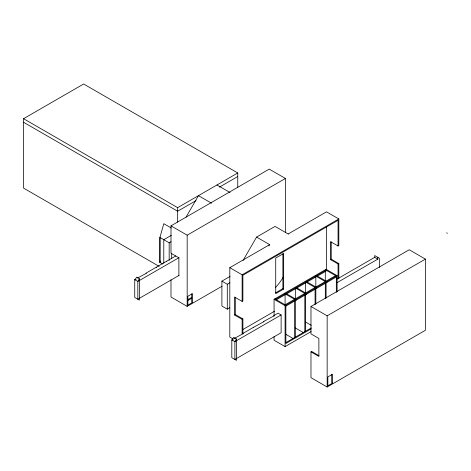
<?xml version="1.0" encoding="UTF-8"?>
<svg xmlns="http://www.w3.org/2000/svg" width="471" height="471" viewBox="0 0 471 471"><rect width="100%" height="100%" fill="white"/><g stroke="black" fill="none" stroke-linecap="round" stroke-linejoin="round"><path stroke-width="0.71" d="M177.655 222.188L177.655 207.67L23.55 118.698L23.55 188.094L159.186 266.403M162.683 263.972L159.934 262.388L160.317 261.005M139.357 278.755L139.357 300.109L134.735 297.442L134.735 279.644L136.125 279.203L135.042 279.821L136.584 277.154L139.357 278.755L137.82 281.423L137.82 299.22L179.015 275.435M186.051 217.149L198.456 195.659L211.544 203.207M243.071 260.475L256.571 237.09L275.064 226.41L288.305 234.052M268.923 245.903L269.653 244.637L256.571 237.09M232.115 340.038L233.657 337.371L236.43 338.973L236.43 360.327L231.809 357.66L231.809 339.862L233.198 339.42M236.43 338.973L234.894 341.64L234.894 359.438L281.122 332.744L281.122 314.952L278.043 313.174L273.881 315.576L274.187 315.753L263.63 321.487L263.943 321.669L253.386 327.404L253.692 327.586L252.998 327.628L243.136 333.321L243.442 333.503L234.122 338.525M23.55 118.698L83.65 83.997L237.755 172.969L237.755 187.552M177.655 207.67L237.755 172.969M196.001 200.634L177.655 211.226L23.55 122.254M219.409 187.122L237.755 176.525M178.892 275.776L178.892 257.808L170.991 253.245L170.991 225.839L269.229 169.118L285.414 178.462L285.414 232.762M171.35 235.329L163.784 239.698L163.784 263.142M171.297 228.023L163.784 223.684L159.934 237.472L169.177 242.812L171.067 241.717M170.991 225.839L187.17 235.182L285.414 178.462M137.662 277.955L146.369 273.286L146.063 273.103L155.925 267.41L156.619 267.369L156.313 267.192L166.175 261.493L166.869 261.452L166.557 261.275L175.807 255.936M179.015 257.643L137.82 281.423L134.735 279.644M232.88 338.849L229.801 337.071L229.801 267.669L269.653 244.637M288.164 233.975L326.497 211.844L338.826 218.956L338.826 245.562L338.054 246.009L330.465 241.623L330.465 259.598L338.054 263.978L338.826 263.536L338.826 278.867M187.953 299.591L191.762 297.395M187.829 300.551L191.644 298.349M229.813 307.698L227.293 309.153L221.9 306.038L221.9 281.128L230.095 276.395M192.486 302.488L187.864 305.161L187.864 296.259L192.486 293.592L192.486 302.488L191.715 302.046L191.715 293.833M170.991 279.815L170.991 297.018L187.17 306.362L222.029 286.233M229.801 267.669L242.129 274.787L338.826 218.956M221.9 281.128L227.293 284.243L229.813 282.788M242.895 333.427L242.895 318.92L242.129 319.362L234.534 314.981L234.534 297.007L242.129 301.393L242.895 300.945L242.895 275.235L338.054 220.293L338.054 246.009M234.534 314.981L235.306 314.54L242.895 318.92M330.465 259.598L331.237 259.15L338.826 263.536M275.559 292.856L282.888 288.623L283.66 289.07L283.66 253.48L275.723 258.061L275.723 293.651L283.66 289.07M274.075 316.123L274.075 299.315L326.085 269.288L337.101 275.647L337.101 291.726M275.612 299.315L326.085 270.177L326.085 271.066L317.236 276.171M276.247 299.839L285.09 294.734M285.862 294.287L295.341 288.817M296.742 288.005L305.585 282.9M306.986 282.088L315.835 276.983M285.09 304.784L335.558 275.647M242.759 329.588L274.475 311.272M274.075 299.315L285.09 305.673L337.101 275.647M285.862 306.121L336.329 276.983M336.977 279.144L374.739 257.343L377.824 259.121L377.824 257.343M281.122 314.952L234.894 341.64L231.809 339.862M336.906 282.741L377.824 259.121M310.978 351.861L318.879 356.417L318.879 338.449L310.978 333.886L310.978 306.48L409.217 249.765L425.401 259.103L425.401 330.283L327.157 387.003L310.978 377.66L310.978 351.861L311.667 351.46L318.961 355.67M310.978 306.48L327.157 315.823L425.401 259.103M285.72 342.676L311.272 327.928M311.095 328.917L285.862 343.489L285.862 305.232L274.84 298.867M274.075 336.588L274.075 340.239L285.09 346.603L311.095 331.59M332.473 383.135L327.851 385.802L327.851 376.906L332.473 374.233L332.473 383.135L331.702 382.688L331.702 374.474M446.679 232.827L447.45 233.269M216.948 184.979L230.048 192.545M325.314 269.73L336.329 276.094L336.329 292.367M316.606 275.647L326.085 281.116M325.314 281.564L315.835 276.094L315.835 287.239M306.356 281.564L315.835 287.033M315.064 287.481L305.585 282.011L305.585 331.213M296.112 287.481L305.585 292.95M304.814 293.398L295.341 287.922L295.341 299.073M285.862 293.398L295.341 298.867M294.569 299.315L285.09 293.839L285.09 304.99M305.585 322.046L311.272 325.331M295.341 327.963L303.554 332.703M285.72 334.245L293.303 338.62M379.361 267.487L379.361 258.232L374.739 255.565L374.739 257.343M338.054 263.978L338.054 278.485M331.237 241.9L331.237 259.15M327.157 315.823L327.157 387.003M326.85 281.564L326.85 282.453M326.497 226.851L326.497 269.483M326.085 282.011L326.085 298.131M325.314 271.355L325.314 280.881M325.314 283.189L325.314 298.573M316.606 287.481L316.606 288.37M315.835 287.922L315.835 304.042M315.064 289.1L315.064 304.49M306.356 293.398L306.356 294.287M304.814 295.017L304.814 331.655M296.112 299.315L296.112 300.204M295.341 299.756L295.341 337.124M294.569 300.934L294.569 337.572M285.09 305.673L285.09 346.603M282.888 253.763L282.888 288.623M242.129 274.787L242.129 301.393M242.129 319.362L242.129 333.968M235.306 297.283L235.306 314.54M227.293 284.243L227.293 309.153M187.17 235.182L187.17 306.362M171.685 253.268L171.685 258.385M169.177 242.812L169.177 260.398M159.934 262.388L159.934 237.472L159.893 262.447M283.354 276.972A35.413 20.447 -60 0 1 275.288 287.752"/></g></svg>
